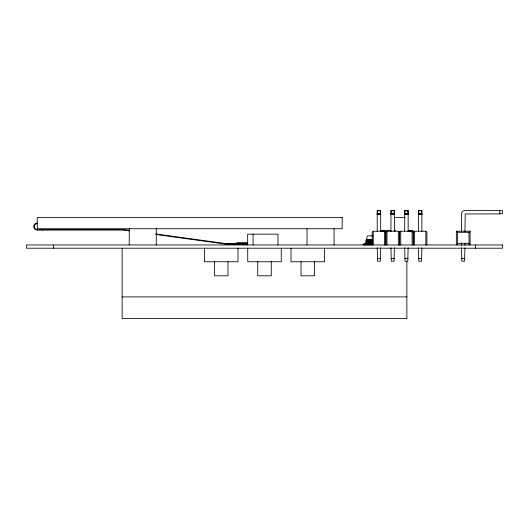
<?xml version="1.0" encoding="UTF-8"?>
<svg xmlns="http://www.w3.org/2000/svg" width="529" height="529" viewBox="0 0 529 529"><rect width="100%" height="100%" fill="white"/><g stroke="black" fill="none" stroke-linecap="round" stroke-linejoin="round"><path stroke-width="0.79" d="M372.727 240.305L372.442 242.758A1.276 0.899 -90 0 1 371.728 243.803L369.077 244.305L369.176 244.967M380.662 247.764L380.285 261.2L377.58 261.2L377.203 247.764M394.403 247.764L394.026 261.2L391.321 261.2L390.944 247.764M408.15 247.764L407.766 261.2L405.062 261.2L404.685 247.764M421.891 247.764L421.514 261.2L418.803 261.2L418.426 247.764M464.951 247.889L464.568 261.2L461.863 261.2L461.486 247.764M370.049 242.884L370.022 243.062A1.951 1.375 -90 0 1 369.85 243.598M377.203 210.449L377.58 210.833L377.203 213.914L380.662 213.914L380.285 213.537L380.662 210.449L377.203 210.449L377.203 231.583M385.694 244.967L385.694 232.31L384.616 231.226L373.249 231.226L372.171 232.31L372.171 244.967M390.944 210.449L391.321 210.833L390.944 213.914L394.403 213.914L394.026 213.537L394.403 210.449L390.944 210.449L390.944 231.583M399.435 244.967L399.435 232.31L398.357 231.226L386.997 231.226L385.912 232.31L385.912 244.967M404.685 210.449L405.062 210.833L404.685 213.914L408.15 213.914L407.766 210.833L408.15 210.449L404.685 210.449L404.685 231.583M413.182 244.967L413.182 232.31L412.098 231.226L400.737 231.226L399.653 232.31L399.653 244.967M421.514 213.537L418.426 213.914L421.891 213.914L421.514 213.537L421.891 210.449L418.426 210.449L418.426 231.583M426.923 244.967L426.923 232.31L425.838 231.226L414.478 231.226L413.394 232.31L413.394 244.967M469.005 244.967L469.005 232.31L470.089 231.226L470.089 244.967M369.407 240.199L368.905 243.062A1.951 1.375 -90 0 1 368.356 244.167M371.398 240.199L370.895 243.062A1.951 1.375 -90 0 1 370.346 244.167M367.979 244.418L366.068 244.967L365.975 244.305L365.103 244.305L365.195 244.967M369.969 244.418L368.058 244.967L367.966 244.305L367.093 244.305L367.186 244.967M371.96 244.418L370.049 244.967L369.956 244.305M363.205 244.967L363.112 244.305L364.884 243.803A1.276 0.899 -90 0 0 365.599 242.758L365.883 240.305A0.932 0.655 -90 0 1 366.531 239.525L367.331 235.868L372.978 235.868M363.112 244.305L365.764 243.803A1.276 0.899 -90 0 0 366.471 242.758L366.756 240.305A0.932 0.655 -90 0 1 367.404 239.525M365.103 244.305L366.875 243.803A1.276 0.899 -90 0 0 367.589 242.758L367.873 240.305A0.932 0.655 -90 0 1 368.521 239.525M365.975 244.305L367.754 243.803A1.276 0.899 -90 0 0 368.462 242.758L368.746 240.305A0.932 0.655 -90 0 1 369.394 239.525M365.87 244.464L364.078 244.967L363.985 244.305M367.093 244.305L368.865 243.803A1.276 0.899 -90 0 0 369.579 242.758L369.864 240.305A0.932 0.655 -90 0 1 370.512 239.525M367.966 244.305L369.738 243.803A1.276 0.899 -90 0 0 370.452 242.758L370.736 240.305A0.932 0.655 -90 0 1 371.384 239.525M369.077 244.305L370.855 243.803A1.276 0.899 -90 0 0 371.57 242.758L371.847 240.305A0.932 0.655 -90 0 1 372.502 239.525M371.16 244.967L371.067 244.305L372.846 243.803M367.424 240.199L366.914 243.062A1.951 1.375 -90 0 1 366.366 244.167M464.951 231.583L465.222 213.987L499.845 213.914L502.55 213.537L502.55 210.833L499.845 210.449L464.951 210.449A3.465 3.465 0 0 0 461.486 213.914L461.486 231.252M377.58 210.833L380.285 210.833M391.321 210.833L394.026 210.833M405.062 210.833L407.766 210.833M418.426 210.449L421.514 210.833M377.58 213.537L380.285 213.537M391.321 213.537L394.026 213.537M405.062 213.537L407.766 213.537M377.203 213.987L380.662 213.987M390.944 213.987L394.403 213.987M404.685 213.987L408.15 213.987M418.426 213.987L421.891 213.987M377.203 214.073L380.662 214.073M390.944 214.073L394.403 214.073M404.685 214.073L408.15 214.073M418.426 214.073L421.891 214.073M377.203 214.185L380.662 214.185M390.944 214.185L394.403 214.185M404.685 214.185L408.15 214.185M418.426 214.185L421.891 214.185M377.203 214.318L380.662 214.318M390.944 214.318L394.403 214.318M404.685 214.318L408.15 214.318M418.426 214.318L421.891 214.318M377.203 214.457L380.662 214.457M390.944 214.457L394.403 214.457M404.685 214.457L408.15 214.457M418.426 214.457L421.891 214.457M395.143 217.379L405.287 217.379M37.268 223.602A2.976 2.976 0 0 0 34.292 226.577A2.976 2.976 0 0 0 37.268 229.553L123.832 229.553L129.559 230.34M37.268 223.059A3.518 3.518 0 0 0 33.757 226.577A3.518 3.518 0 0 0 37.268 230.089L123.832 230.089L129.559 230.875M380.391 230.386L390.944 230.386M394.191 230.386L395.811 230.386M408.798 230.386L412.045 230.386A1.084 0.846 0 0 1 413.123 231.233L413.123 232.132M456.348 244.967L456.348 231.226L470.089 231.226M384.854 231.279L381.072 231.008A1.084 0.542 0 0 1 382.15 230.472M408.282 231.279L410.557 231.008A1.084 0.542 0 0 0 409.472 230.472M385.138 231.444L386.772 231.444M398.225 231.444L400.678 231.444M412.131 231.444L414.591 231.444M384.557 231.715L386.911 231.715M411.476 231.715L413.123 231.715A3.26 3.26 0 0 1 414.28 232.039M456.348 231.226L457.426 232.31L469.005 232.31M372.297 239.525L366.531 239.525L366.531 240.199L369.956 240.199L369.956 239.525M247.512 242.533L236.853 242.533L236.853 243.618M457.426 243.347L469.005 243.347M155.718 233.937L226.035 243.618L247.512 243.618M155.718 234.479L226.035 244.16L247.44 244.16M371.067 244.305L371.947 244.305L372.039 244.967M377.203 258.496L380.662 258.496M390.944 258.496L394.403 258.496M404.685 258.496L408.15 258.496M418.426 258.496L421.891 258.496M461.486 258.496L464.951 258.496M122.133 296.908L406.867 296.908M366.795 241.568L367.331 244.305M499.845 210.449L499.845 213.914M475.498 244.967L475.498 248.213M464.951 242.996L464.951 245.443M461.486 242.811L461.486 245.284M457.426 232.31L457.426 244.967M425.838 231.226L425.838 244.967M421.891 210.449L421.891 231.583M418.803 210.833L418.803 213.537M414.478 231.226L414.478 244.967M412.098 231.226L412.098 244.967M408.15 210.449L408.15 231.583M406.867 261.419L406.867 318.551L122.133 318.551L122.133 248.213M400.737 231.226L400.737 244.967M398.357 231.226L398.357 244.967M394.403 210.449L394.403 231.583M386.997 231.226L386.997 244.967M384.854 231.715L384.854 231.008A1.084 0.542 0 0 0 383.776 230.472M384.616 231.226L384.616 244.967M380.662 210.449L380.662 231.583M373.249 231.226L373.249 244.967M371.947 239.525L371.947 240.199L371.067 240.199L371.067 239.525M369.077 239.525L369.077 240.199M367.966 239.525L367.966 240.199M367.093 239.525L367.093 240.199M334.077 228.74L334.077 244.967M324.555 248.213L324.555 261.743L291.01 261.743L291.01 248.213M314.543 261.743L314.543 275.807L301.021 275.807L301.021 261.743M307.025 228.74L307.025 244.967M281.269 248.213L281.269 261.743L247.731 261.743L247.731 248.213M277.97 244.967L277.97 234.149L247.671 234.149L247.671 244.967M271.265 261.743L271.265 275.807L257.735 275.807L257.735 261.743M253.087 234.149L253.087 244.967M237.99 248.213L237.99 261.743L204.445 261.743L204.445 248.213M227.979 261.743L227.979 275.807L214.457 275.807L214.457 261.743M226.035 243.618L226.035 244.16M156.293 228.74L156.293 244.967M129.241 228.74L129.241 244.967M123.832 229.553L123.832 230.089M53.502 244.967L53.502 248.213M42.684 229.553L42.684 230.089M37.268 229.553L37.268 230.089M412.812 231.649A1.084 0.846 0 0 1 413.089 232.026M371.669 243.909A1.951 1.375 -90 0 1 371.457 244.167M372.72 243.598A1.951 1.375 -90 0 1 372.337 244.167M342.19 217.379L37.268 217.379L37.268 228.74L342.19 228.74L342.19 217.379M502.55 244.967L26.45 244.967L26.45 248.213L502.55 248.213L502.55 244.967"/></g></svg>
